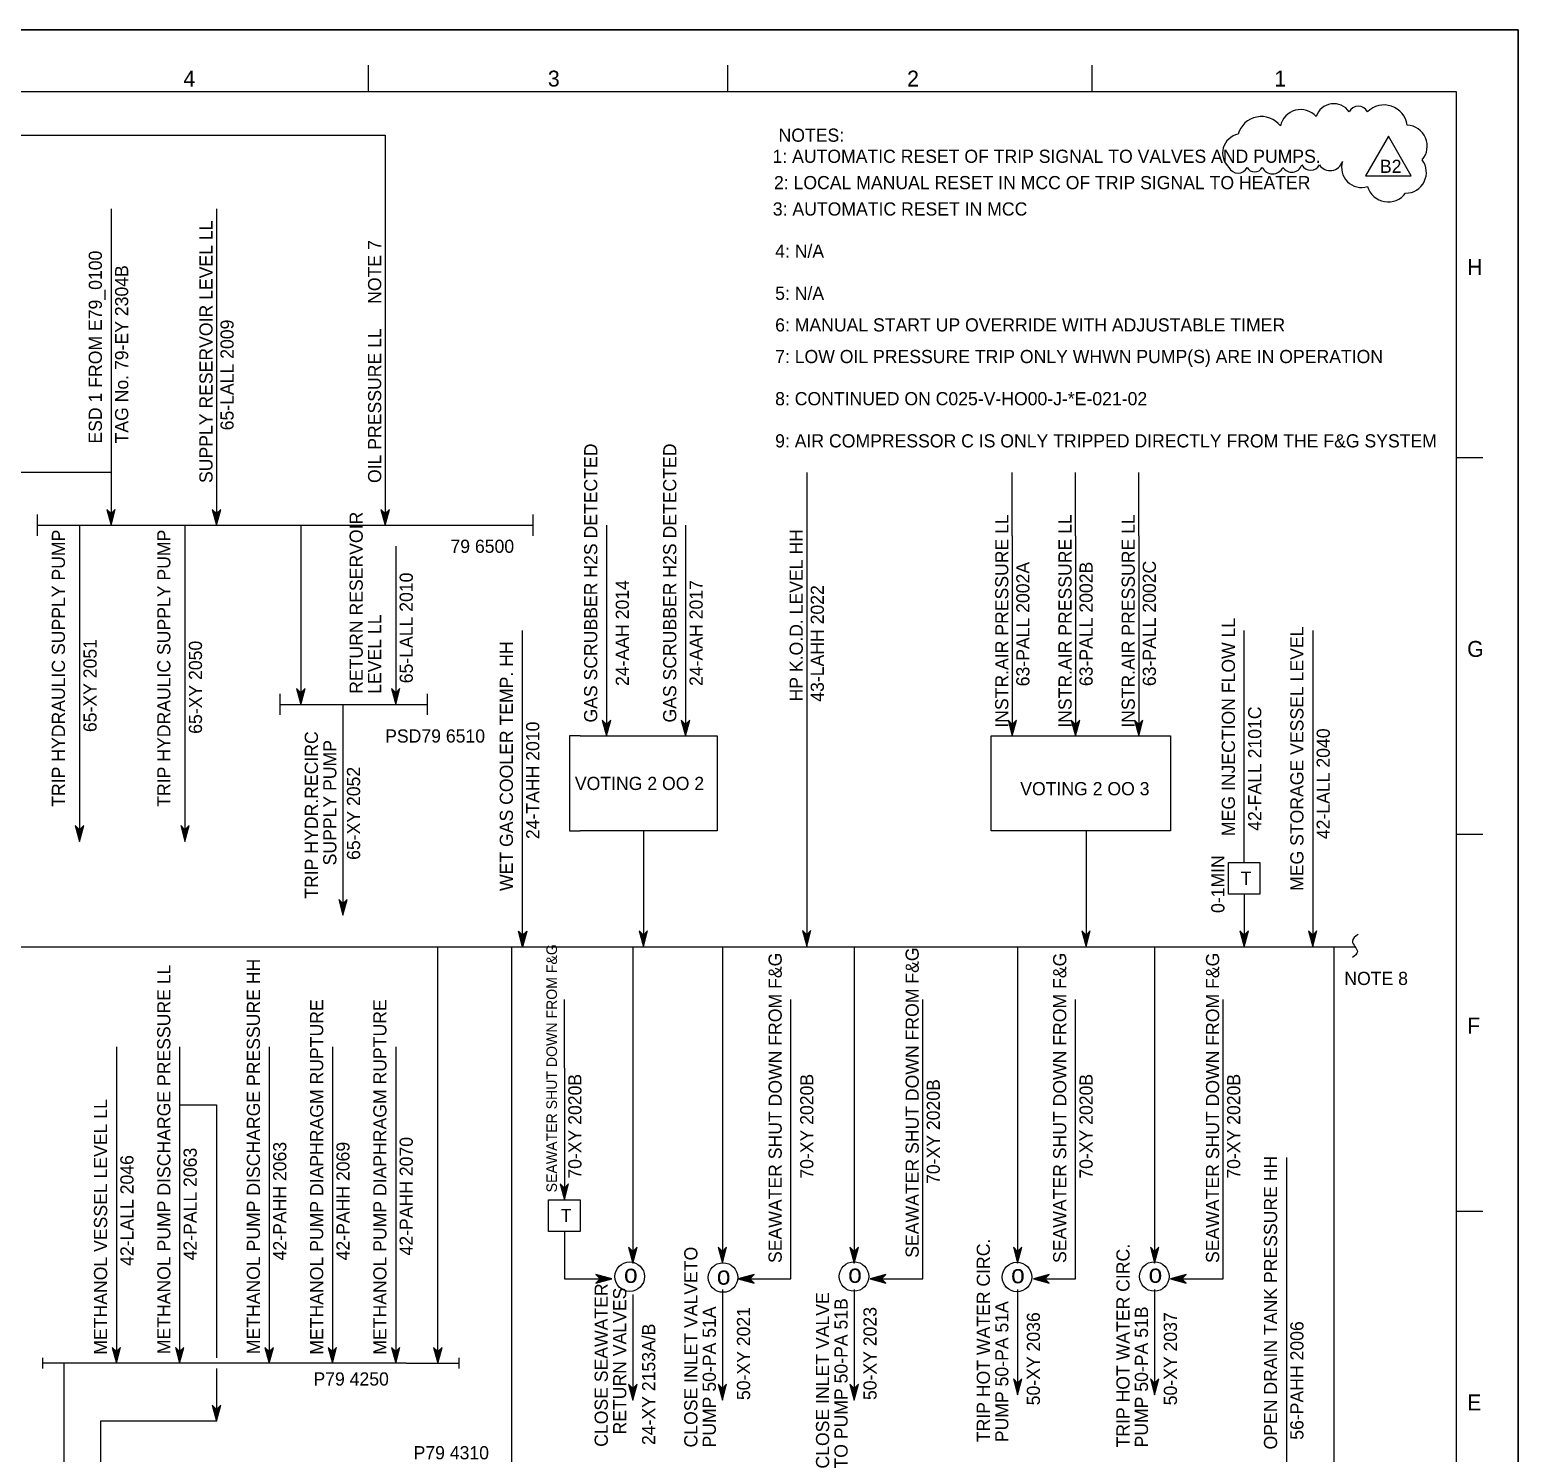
# Model space of a CAD drawing. Extents: x 0 to 841, y 0 to 594.
# Drawn here: x 558.6 to 841, y 323.9 to 594 of the extents above; entities that cross this region are included whole.
import ezdxf

# ---------------------------------------------------------------- set-up
doc = ezdxf.new("R2010")
doc.units = 0
for name, color, linetype in [('01-LIN-025-A', 7, 'Continuous'), ('09-LIN-050-B', 7, 'Continuous'), ('12-LIN-100-A', 7, 'Continuous'), ('34-TXT-018', 7, 'Continuous'), ('50-REV-035-TRNG', 7, 'Continuous'), ('51-REV-035-CLD', 7, 'Continuous')]:
    doc.layers.add(name, color=color, linetype=linetype)

msp = doc.modelspace()

# ---------------------------------------------------------------- linework, layer by layer
at = {"layer": '01-LIN-025-A'}
for p, q in [((622.78, 587.26), (622.78, 582.23)), ((690.94, 587.26), (690.94, 582.23)), ((760.1, 587.26), (760.1, 582.23)), ((829.26, 582.23), (10.33, 582.23)), ((829.26, 112.01), (829.26, 582.23)), ((834.27, 512.76), (829.26, 512.76)), ((834.27, 441.28), (829.26, 441.28)), ((834.27, 369.8), (829.26, 369.8))]:
    msp.add_line(p, q, dxfattribs=at)
msp.add_spline([(810.63, 422.36), (809.53, 421.06), (810.47, 419.06), (809.53, 417.95)], degree=3, dxfattribs=at)
at = {"layer": '09-LIN-050-B'}
msp.add_lwpolyline([(0, 0), (841, 0), (841, 594), (0, 594)], close=True, dxfattribs=at)
at = {"layer": '12-LIN-100-A'}
for p, q in [((392, 574), (626, 574)), ((626, 574), (626, 560)), ((574, 560), (574, 500)), ((594, 560), (594, 500)), ((626, 560), (626, 500)), ((574, 510), (534, 510)), ((706, 510), (706, 420)), ((745, 498), (745, 510)), ((757, 498), (757, 510)), ((769, 498), (769, 510)), ((560, 502), (560, 498)), ((560, 500), (654, 500)), ((568, 500), (568, 440)), ((588, 500), (588, 440)), ((610, 500), (610, 466)), ((654, 502), (654, 498)), ((668, 500), (668, 460)), ((683, 500), (683, 460)), ((745, 498), (745, 460)), ((757, 498), (757, 460)), ((769, 498), (769, 460)), ((628, 496), (628, 466)), ((652, 480), (652, 420)), ((789, 436), (789, 480)), ((802, 480), (802, 420)), ((606, 468), (606, 464)), ((634, 468), (634, 464)), ((606, 466), (634, 466)), ((618, 466), (618, 426)), ((663, 460), (661, 460)), ((661, 460), (661, 442)), ((663, 460), (689, 460)), ((689, 460), (689, 442)), ((741, 460), (775, 460)), ((741, 442), (741, 460)), ((775, 460), (775, 442)), ((661, 442), (663, 442)), ((689, 442), (663, 442)), ((675, 442), (675, 420)), ((775, 442), (741, 442)), ((759, 442), (759, 420)), ((786, 436), (792, 436)), ((786, 430), (786, 436)), ((786, 436), (792, 436)), ((786, 430), (786, 436)), ((792, 436), (792, 430)), ((792, 436), (792, 430)), ((792, 430), (786, 430)), ((792, 430), (786, 430)), ((789, 430), (789, 420)), ((60, 420), (698, 420)), ((636, 341), (636, 420)), ((650, 420), (650, 320)), ((673, 420), (673, 360)), ((690, 420), (690, 360)), ((698, 420), (810, 420)), ((715, 420), (715, 360)), ((746, 420), (746, 360)), ((772, 420), (772, 360)), ((806, 420), (806, 320)), ((660, 397), (660, 410)), ((703, 357), (703, 410)), ((728, 357), (728, 410)), ((757, 409), (757, 410)), ((785, 357), (785, 410)), ((757, 357), (757, 409)), ((575, 401), (575, 341)), ((587, 401), (587, 341)), ((604, 401), (604, 341)), ((616, 401), (616, 341)), ((628, 401), (628, 341)), ((660, 397), (660, 372)), ((660, 396), (660, 396)), ((587, 390), (594, 390)), ((594, 390), (594, 342)), ((797, 380), (797, 320)), ((657, 372), (663, 372)), ((657, 366), (657, 372)), ((657, 372), (663, 372)), ((657, 366), (657, 372)), ((663, 372), (663, 366)), ((663, 372), (663, 366)), ((663, 366), (657, 366)), ((663, 366), (657, 366)), ((660, 366), (660, 358)), ((660, 358), (660, 357)), ((660, 357), (669, 357)), ((669, 357), (669, 357)), ((693, 357), (703, 357)), ((718, 357), (728, 357)), ((749, 357), (757, 357)), ((775, 357), (785, 357)), ((673, 354), (673, 334)), ((690, 355), (690, 334)), ((715, 355), (715, 334)), ((746, 355), (746, 335)), ((772, 355), (772, 335)), ((561, 342), (561, 340)), ((640, 342), (640, 340)), ((630, 341), (561, 341)), ((565, 341), (565, 280)), ((594, 340), (594, 330)), ((630, 341), (640, 341)), ((594, 330), (572, 330)), ((572, 330), (572, 313))]:
    msp.add_line(p, q, dxfattribs=at)
msp.add_lwpolyline([(0, 594), (841, 594), (841, 0), (0, 0)], close=True, dxfattribs=at)
for centre in [(672.41, 357.42), (690.11, 357.24), (714.96, 357.44), (745.88, 357.34), (771.96, 357.44)]:
    msp.add_circle(centre, 2.8, dxfattribs=at)
at = {"layer": '34-TXT-018'}
for p, q in [((574, 502.2), (573.2, 503)), ((573.2, 503), (574, 500)), ((574, 500), (574.8, 503)), ((574.8, 503), (574, 502.2)), ((594, 502.2), (593.2, 503)), ((593.2, 503), (594, 500)), ((594, 500), (594.8, 503)), ((594.8, 503), (594, 502.2)), ((626, 502.2), (625.2, 503)), ((625.2, 503), (626, 500)), ((626, 500), (626.8, 503)), ((626.8, 503), (626, 502.2)), ((574, 502), (573.4, 502.6)), ((573.4, 502.6), (574, 500.4)), ((574, 501.8), (573.6, 502.2)), ((573.6, 502.2), (574, 500.8)), ((574, 501.6), (573.8, 501.8)), ((573.8, 501.8), (574, 501.2)), ((574, 500.4), (574.6, 502.6)), ((574.6, 502.6), (574, 502)), ((574, 500.8), (574.4, 502.2)), ((574.4, 502.2), (574, 501.8)), ((574, 501.2), (574.2, 501.8)), ((574.2, 501.8), (574, 501.6)), ((594, 502), (593.4, 502.6)), ((593.4, 502.6), (594, 500.4)), ((594, 501.8), (593.6, 502.2)), ((593.6, 502.2), (594, 500.8)), ((594, 501.6), (593.8, 501.8)), ((593.8, 501.8), (594, 501.2)), ((594, 500.4), (594.6, 502.6)), ((594.6, 502.6), (594, 502)), ((594, 500.8), (594.4, 502.2)), ((594.4, 502.2), (594, 501.8)), ((594, 501.2), (594.2, 501.8)), ((594.2, 501.8), (594, 501.6)), ((626, 502), (625.4, 502.6)), ((625.4, 502.6), (626, 500.4)), ((626, 501.8), (625.6, 502.2)), ((625.6, 502.2), (626, 500.8)), ((626, 501.6), (625.8, 501.8)), ((625.8, 501.8), (626, 501.2)), ((626, 500.4), (626.6, 502.6)), ((626.6, 502.6), (626, 502)), ((626, 500.8), (626.4, 502.2)), ((626.4, 502.2), (626, 501.8)), ((626, 501.2), (626.2, 501.8)), ((626.2, 501.8), (626, 501.6)), ((610, 468.2), (609.2, 469)), ((609.2, 469), (610, 466)), ((610, 466), (610.8, 469)), ((610.8, 469), (610, 468.2)), ((628, 468.2), (627.2, 469)), ((627.2, 469), (628, 466)), ((628, 466), (628.8, 469)), ((628.8, 469), (628, 468.2)), ((610, 468), (609.4, 468.6)), ((609.4, 468.6), (610, 466.4)), ((610, 467.8), (609.6, 468.2)), ((609.6, 468.2), (610, 466.8)), ((610, 467.6), (609.8, 467.8)), ((609.8, 467.8), (610, 467.2)), ((610, 466.4), (610.6, 468.6)), ((610.6, 468.6), (610, 468)), ((610, 466.8), (610.4, 468.2)), ((610.4, 468.2), (610, 467.8)), ((610, 467.2), (610.2, 467.8)), ((610.2, 467.8), (610, 467.6)), ((628, 468), (627.4, 468.6)), ((627.4, 468.6), (628, 466.4)), ((628, 467.8), (627.6, 468.2)), ((627.6, 468.2), (628, 466.8)), ((628, 467.6), (627.8, 467.8)), ((627.8, 467.8), (628, 467.2)), ((628, 466.4), (628.6, 468.6)), ((628.6, 468.6), (628, 468)), ((628, 466.8), (628.4, 468.2)), ((628.4, 468.2), (628, 467.8)), ((628, 467.2), (628.2, 467.8)), ((628.2, 467.8), (628, 467.6)), ((668, 462.2), (667.2, 463)), ((667.2, 463), (668, 460)), ((668, 462), (667.4, 462.6)), ((667.4, 462.6), (668, 460.4)), ((668, 461.8), (667.6, 462.2)), ((667.6, 462.2), (668, 460.8)), ((668, 461.6), (667.8, 461.8)), ((667.8, 461.8), (668, 461.2)), ((668, 460), (668.8, 463)), ((668.8, 463), (668, 462.2)), ((668, 460.4), (668.6, 462.6)), ((668.6, 462.6), (668, 462)), ((668, 460.8), (668.4, 462.2)), ((668.4, 462.2), (668, 461.8)), ((668, 461.2), (668.2, 461.8)), ((668.2, 461.8), (668, 461.6)), ((683, 462.2), (682.2, 463)), ((682.2, 463), (683, 460)), ((683, 462), (682.4, 462.6)), ((682.4, 462.6), (683, 460.4)), ((683, 461.8), (682.6, 462.2)), ((682.6, 462.2), (683, 460.8)), ((683, 461.6), (682.8, 461.8)), ((682.8, 461.8), (683, 461.2)), ((683, 460), (683.8, 463)), ((683.8, 463), (683, 462.2)), ((683, 460.4), (683.6, 462.6)), ((683.6, 462.6), (683, 462)), ((683, 460.8), (683.4, 462.2)), ((683.4, 462.2), (683, 461.8)), ((683, 461.2), (683.2, 461.8)), ((683.2, 461.8), (683, 461.6)), ((745, 462.2), (744.2, 463)), ((744.2, 463), (745, 460)), ((745, 462), (744.4, 462.6)), ((744.4, 462.6), (745, 460.4)), ((745, 461.8), (744.6, 462.2)), ((744.6, 462.2), (745, 460.8)), ((745, 461.6), (744.8, 461.8)), ((744.8, 461.8), (745, 461.2)), ((745, 460), (745.8, 463)), ((745.8, 463), (745, 462.2)), ((745, 460.4), (745.6, 462.6)), ((745.6, 462.6), (745, 462)), ((745, 460.8), (745.4, 462.2)), ((745.4, 462.2), (745, 461.8)), ((745, 461.2), (745.2, 461.8)), ((745.2, 461.8), (745, 461.6)), ((757, 462.2), (756.2, 463)), ((756.2, 463), (757, 460)), ((757, 462), (756.4, 462.6)), ((756.4, 462.6), (757, 460.4)), ((757, 461.8), (756.6, 462.2)), ((756.6, 462.2), (757, 460.8)), ((757, 461.6), (756.8, 461.8)), ((756.8, 461.8), (757, 461.2)), ((757, 460), (757.8, 463)), ((757.8, 463), (757, 462.2)), ((757, 460.4), (757.6, 462.6)), ((757.6, 462.6), (757, 462)), ((757, 460.8), (757.4, 462.2)), ((757.4, 462.2), (757, 461.8)), ((757, 461.2), (757.2, 461.8)), ((757.2, 461.8), (757, 461.6)), ((769, 462.2), (768.2, 463)), ((768.2, 463), (769, 460)), ((769, 462), (768.4, 462.6)), ((768.4, 462.6), (769, 460.4)), ((769, 461.8), (768.6, 462.2)), ((768.6, 462.2), (769, 460.8)), ((769, 461.6), (768.8, 461.8)), ((768.8, 461.8), (769, 461.2)), ((769, 460), (769.8, 463)), ((769.8, 463), (769, 462.2)), ((769, 460.4), (769.6, 462.6)), ((769.6, 462.6), (769, 462)), ((769, 460.8), (769.4, 462.2)), ((769.4, 462.2), (769, 461.8)), ((769, 461.2), (769.2, 461.8)), ((769.2, 461.8), (769, 461.6)), ((568, 442.2), (567.2, 443)), ((567.2, 443), (568, 440)), ((568, 442), (567.4, 442.6)), ((567.4, 442.6), (568, 440.4)), ((568, 441.8), (567.6, 442.2)), ((567.6, 442.2), (568, 440.8)), ((568, 441.6), (567.8, 441.8)), ((567.8, 441.8), (568, 441.2)), ((568, 440), (568.8, 443)), ((568.8, 443), (568, 442.2)), ((568, 440.4), (568.6, 442.6)), ((568.6, 442.6), (568, 442)), ((568, 440.8), (568.4, 442.2)), ((568.4, 442.2), (568, 441.8)), ((568, 441.2), (568.2, 441.8)), ((568.2, 441.8), (568, 441.6)), ((588, 442.2), (587.2, 443)), ((587.2, 443), (588, 440)), ((588, 442), (587.4, 442.6)), ((587.4, 442.6), (588, 440.4)), ((588, 441.8), (587.6, 442.2)), ((587.6, 442.2), (588, 440.8)), ((588, 441.6), (587.8, 441.8)), ((587.8, 441.8), (588, 441.2)), ((588, 440), (588.8, 443)), ((588.8, 443), (588, 442.2)), ((588, 440.4), (588.6, 442.6)), ((588.6, 442.6), (588, 442)), ((588, 440.8), (588.4, 442.2)), ((588.4, 442.2), (588, 441.8)), ((588, 441.2), (588.2, 441.8)), ((588.2, 441.8), (588, 441.6)), ((618, 428.2), (617.2, 429)), ((617.2, 429), (618, 426)), ((618, 428), (617.4, 428.6)), ((617.4, 428.6), (618, 426.4)), ((618, 427.8), (617.6, 428.2)), ((617.6, 428.2), (618, 426.8)), ((618, 427.6), (617.8, 427.8)), ((617.8, 427.8), (618, 427.2)), ((618, 426), (618.8, 429)), ((618.8, 429), (618, 428.2)), ((618, 426.4), (618.6, 428.6)), ((618.6, 428.6), (618, 428)), ((618, 426.8), (618.4, 428.2)), ((618.4, 428.2), (618, 427.8)), ((618, 427.2), (618.2, 427.8)), ((618.2, 427.8), (618, 427.6)), ((652.09, 419.99), (651.29, 422.99)), ((651.29, 422.99), (652.09, 422.19)), ((652.09, 420.39), (651.49, 422.59)), ((651.49, 422.59), (652.09, 421.99)), ((652.09, 420.79), (651.69, 422.19)), ((651.69, 422.19), (652.09, 421.79)), ((652.09, 421.19), (651.89, 421.79)), ((651.89, 421.79), (652.09, 421.59)), ((652.09, 422.19), (652.89, 422.99)), ((652.89, 422.99), (652.09, 419.99)), ((652.09, 421.99), (652.69, 422.59)), ((652.69, 422.59), (652.09, 420.39)), ((652.09, 421.79), (652.49, 422.19)), ((652.49, 422.19), (652.09, 420.79)), ((652.09, 421.59), (652.29, 421.79)), ((652.29, 421.79), (652.09, 421.19)), ((675, 422.2), (674.2, 423)), ((674.2, 423), (675, 420)), ((675, 422), (674.4, 422.6)), ((674.4, 422.6), (675, 420.4)), ((675, 421.8), (674.6, 422.2)), ((674.6, 422.2), (675, 420.8)), ((675, 421.6), (674.8, 421.8)), ((674.8, 421.8), (675, 421.2)), ((675, 420), (675.8, 423)), ((675.8, 423), (675, 422.2)), ((675, 420.4), (675.6, 422.6)), ((675.6, 422.6), (675, 422)), ((675, 420.8), (675.4, 422.2)), ((675.4, 422.2), (675, 421.8)), ((675, 421.2), (675.2, 421.8)), ((675.2, 421.8), (675, 421.6)), ((706, 422.3), (705.2, 423.1)), ((705.2, 423.1), (706, 420.1)), ((706, 422.1), (705.4, 422.7)), ((705.4, 422.7), (706, 420.5)), ((706, 421.9), (705.6, 422.3)), ((705.6, 422.3), (706, 420.9)), ((706, 421.7), (705.8, 421.9)), ((705.8, 421.9), (706, 421.3)), ((706, 420.1), (706.8, 423.1)), ((706.8, 423.1), (706, 422.3)), ((706, 420.5), (706.6, 422.7)), ((706.6, 422.7), (706, 422.1)), ((706, 420.9), (706.4, 422.3)), ((706.4, 422.3), (706, 421.9)), ((706, 421.3), (706.2, 421.9)), ((706.2, 421.9), (706, 421.7)), ((759, 422.2), (758.2, 423)), ((758.2, 423), (759, 420)), ((759, 422), (758.4, 422.6)), ((758.4, 422.6), (759, 420.4)), ((759, 421.8), (758.6, 422.2)), ((758.6, 422.2), (759, 420.8)), ((759, 421.6), (758.8, 421.8)), ((758.8, 421.8), (759, 421.2)), ((759, 420), (759.8, 423)), ((759.8, 423), (759, 422.2)), ((759, 420.4), (759.6, 422.6)), ((759.6, 422.6), (759, 422)), ((759, 420.8), (759.4, 422.2)), ((759.4, 422.2), (759, 421.8)), ((759, 421.2), (759.2, 421.8)), ((759.2, 421.8), (759, 421.6)), ((789, 422.2), (788.2, 423)), ((788.2, 423), (789, 420)), ((789, 422), (788.4, 422.6)), ((788.4, 422.6), (789, 420.4)), ((789, 421.8), (788.6, 422.2)), ((788.6, 422.2), (789, 420.8)), ((789, 421.6), (788.8, 421.8)), ((788.8, 421.8), (789, 421.2)), ((789, 420), (789.8, 423)), ((789.8, 423), (789, 422.2)), ((789, 420.4), (789.6, 422.6)), ((789.6, 422.6), (789, 422)), ((789, 420.8), (789.4, 422.2)), ((789.4, 422.2), (789, 421.8)), ((789, 421.2), (789.2, 421.8)), ((789.2, 421.8), (789, 421.6)), ((802, 422.2), (801.2, 423)), ((801.2, 423), (802, 420)), ((802, 422), (801.4, 422.6)), ((801.4, 422.6), (802, 420.4)), ((802, 421.8), (801.6, 422.2)), ((801.6, 422.2), (802, 420.8)), ((802, 421.6), (801.8, 421.8)), ((801.8, 421.8), (802, 421.2)), ((802, 420), (802.8, 423)), ((802.8, 423), (802, 422.2)), ((802, 420.4), (802.6, 422.6)), ((802.6, 422.6), (802, 422)), ((802, 420.8), (802.4, 422.2)), ((802.4, 422.2), (802, 421.8)), ((802, 421.2), (802.2, 421.8)), ((802.2, 421.8), (802, 421.6)), ((660, 374.2), (659.2, 375)), ((659.2, 375), (660, 372)), ((660, 374), (659.4, 374.6)), ((659.4, 374.6), (660, 372.4)), ((660, 373.8), (659.6, 374.2)), ((659.6, 374.2), (660, 372.8)), ((660, 373.6), (659.8, 373.8)), ((659.8, 373.8), (660, 373.2)), ((660, 372), (660.8, 375)), ((660.8, 375), (660, 374.2)), ((660, 372.4), (660.6, 374.6)), ((660.6, 374.6), (660, 374)), ((660, 372.8), (660.4, 374.2)), ((660.4, 374.2), (660, 373.8)), ((660, 373.2), (660.2, 373.8)), ((660.2, 373.8), (660, 373.6)), ((673, 362.2), (672.2, 363)), ((672.2, 363), (673, 360)), ((673, 362), (672.4, 362.6)), ((672.4, 362.6), (673, 360.4)), ((673, 361.8), (672.6, 362.2)), ((672.6, 362.2), (673, 360.8)), ((673, 361.6), (672.8, 361.8)), ((672.8, 361.8), (673, 361.2)), ((673, 360), (673.8, 363)), ((673.8, 363), (673, 362.2)), ((673, 360.4), (673.6, 362.6)), ((673.6, 362.6), (673, 362)), ((673, 360.8), (673.4, 362.2)), ((673.4, 362.2), (673, 361.8)), ((673, 361.2), (673.2, 361.8)), ((673.2, 361.8), (673, 361.6)), ((690, 362.2), (689.2, 363)), ((689.2, 363), (690, 360)), ((690, 362), (689.4, 362.6)), ((689.4, 362.6), (690, 360.4)), ((690, 361.8), (689.6, 362.2)), ((689.6, 362.2), (690, 360.8)), ((690, 361.6), (689.8, 361.8)), ((689.8, 361.8), (690, 361.2)), ((690, 360), (690.8, 363)), ((690.8, 363), (690, 362.2)), ((690, 360.4), (690.6, 362.6)), ((690.6, 362.6), (690, 362)), ((690, 360.8), (690.4, 362.2)), ((690.4, 362.2), (690, 361.8)), ((690, 361.2), (690.2, 361.8)), ((690.2, 361.8), (690, 361.6)), ((715, 362.2), (714.2, 363)), ((714.2, 363), (715, 360)), ((715, 362), (714.4, 362.6)), ((714.4, 362.6), (715, 360.4)), ((715, 361.8), (714.6, 362.2)), ((714.6, 362.2), (715, 360.8)), ((715, 361.6), (714.8, 361.8)), ((714.8, 361.8), (715, 361.2)), ((715, 360), (715.8, 363)), ((715.8, 363), (715, 362.2)), ((715, 360.4), (715.6, 362.6)), ((715.6, 362.6), (715, 362)), ((715, 360.8), (715.4, 362.2)), ((715.4, 362.2), (715, 361.8)), ((715, 361.2), (715.2, 361.8)), ((715.2, 361.8), (715, 361.6)), ((746, 362.2), (745.2, 363)), ((745.2, 363), (746, 360)), ((746, 362), (745.4, 362.6)), ((745.4, 362.6), (746, 360.4)), ((746, 361.8), (745.6, 362.2)), ((745.6, 362.2), (746, 360.8)), ((746, 361.6), (745.8, 361.8)), ((745.8, 361.8), (746, 361.2)), ((746, 360), (746.8, 363)), ((746.8, 363), (746, 362.2)), ((746, 360.4), (746.6, 362.6)), ((746.6, 362.6), (746, 362)), ((746, 360.8), (746.4, 362.2)), ((746.4, 362.2), (746, 361.8)), ((746, 361.2), (746.2, 361.8)), ((746.2, 361.8), (746, 361.6)), ((772, 362.2), (771.2, 363)), ((771.2, 363), (772, 360)), ((772, 362), (771.4, 362.6)), ((771.4, 362.6), (772, 360.4)), ((772, 361.8), (771.6, 362.2)), ((771.6, 362.2), (772, 360.8)), ((772, 361.6), (771.8, 361.8)), ((771.8, 361.8), (772, 361.2)), ((772, 360), (772.8, 363)), ((772.8, 363), (772, 362.2)), ((772, 360.4), (772.6, 362.6)), ((772.6, 362.6), (772, 362)), ((772, 360.8), (772.4, 362.2)), ((772.4, 362.2), (772, 361.8)), ((772, 361.2), (772.2, 361.8)), ((772.2, 361.8), (772, 361.6)), ((669, 357), (666, 357.8)), ((666, 357.8), (666.8, 357)), ((666.8, 357), (666, 356.2)), ((666, 356.2), (669, 357)), ((668.6, 357), (666.4, 357.6)), ((666.4, 357.6), (667, 357)), ((667, 357), (666.4, 356.4)), ((666.4, 356.4), (668.6, 357)), ((668.2, 357), (666.8, 357.4)), ((666.8, 357.4), (667.2, 357)), ((667.2, 357), (666.8, 356.6)), ((666.8, 356.6), (668.2, 357)), ((667.8, 357), (667.2, 357.2)), ((667.2, 357.2), (667.4, 357)), ((667.4, 357), (667.2, 356.8)), ((667.2, 356.8), (667.8, 357)), ((696, 357.8), (693, 357)), ((693, 357), (696, 356.2)), ((695.6, 357.6), (693.4, 357)), ((693.4, 357), (695.6, 356.4)), ((695.2, 357.4), (693.8, 357)), ((693.8, 357), (695.2, 356.6)), ((694.8, 357.2), (694.2, 357)), ((694.2, 357), (694.8, 356.8)), ((694.6, 357), (694.8, 357.2)), ((694.8, 356.8), (694.6, 357)), ((694.8, 357), (695.2, 357.4)), ((695.2, 356.6), (694.8, 357)), ((695, 357), (695.6, 357.6)), ((695.6, 356.4), (695, 357)), ((695.2, 357), (696, 357.8)), ((696, 356.2), (695.2, 357)), ((721, 357.8), (718, 357)), ((718, 357), (721, 356.2)), ((720.6, 357.6), (718.4, 357)), ((718.4, 357), (720.6, 356.4)), ((720.2, 357.4), (718.8, 357)), ((718.8, 357), (720.2, 356.6)), ((719.8, 357.2), (719.2, 357)), ((719.2, 357), (719.8, 356.8)), ((719.6, 357), (719.8, 357.2)), ((719.8, 356.8), (719.6, 357)), ((719.8, 357), (720.2, 357.4)), ((720.2, 356.6), (719.8, 357)), ((720, 357), (720.6, 357.6)), ((720.6, 356.4), (720, 357)), ((720.2, 357), (721, 357.8)), ((721, 356.2), (720.2, 357)), ((752, 357.8), (749, 357)), ((749, 357), (752, 356.2)), ((751.6, 357.6), (749.4, 357)), ((749.4, 357), (751.6, 356.4)), ((751.2, 357.4), (749.8, 357)), ((749.8, 357), (751.2, 356.6)), ((750.8, 357.2), (750.2, 357)), ((750.2, 357), (750.8, 356.8)), ((750.6, 357), (750.8, 357.2)), ((750.8, 356.8), (750.6, 357)), ((750.8, 357), (751.2, 357.4)), ((751.2, 356.6), (750.8, 357)), ((751, 357), (751.6, 357.6)), ((751.6, 356.4), (751, 357)), ((751.2, 357), (752, 357.8)), ((752, 356.2), (751.2, 357)), ((778, 357.8), (775, 357)), ((775, 357), (778, 356.2)), ((777.6, 357.6), (775.4, 357)), ((775.4, 357), (777.6, 356.4)), ((777.2, 357.4), (775.8, 357)), ((775.8, 357), (777.2, 356.6)), ((776.8, 357.2), (776.2, 357)), ((776.2, 357), (776.8, 356.8)), ((776.6, 357), (776.8, 357.2)), ((776.8, 356.8), (776.6, 357)), ((776.8, 357), (777.2, 357.4)), ((777.2, 356.6), (776.8, 357)), ((777, 357), (777.6, 357.6)), ((777.6, 356.4), (777, 357)), ((777.2, 357), (778, 357.8)), ((778, 356.2), (777.2, 357)), ((575, 343.2), (574.2, 344)), ((574.2, 344), (575, 341)), ((575, 343), (574.4, 343.6)), ((574.4, 343.6), (575, 341.4)), ((575, 342.8), (574.6, 343.2)), ((574.6, 343.2), (575, 341.8)), ((575, 342.6), (574.8, 342.8)), ((574.8, 342.8), (575, 342.2)), ((575, 341), (575.8, 344)), ((575.8, 344), (575, 343.2)), ((575, 341.4), (575.6, 343.6)), ((575.6, 343.6), (575, 343)), ((575, 341.8), (575.4, 343.2)), ((575.4, 343.2), (575, 342.8)), ((575, 342.2), (575.2, 342.8)), ((575.2, 342.8), (575, 342.6)), ((587, 343.2), (586.2, 344)), ((586.2, 344), (587, 341)), ((587, 343), (586.4, 343.6)), ((586.4, 343.6), (587, 341.4)), ((587, 342.8), (586.6, 343.2)), ((586.6, 343.2), (587, 341.8)), ((587, 342.6), (586.8, 342.8)), ((586.8, 342.8), (587, 342.2)), ((587, 341), (587.8, 344)), ((587.8, 344), (587, 343.2)), ((587, 341.4), (587.6, 343.6)), ((587.6, 343.6), (587, 343)), ((587, 341.8), (587.4, 343.2)), ((587.4, 343.2), (587, 342.8)), ((587, 342.2), (587.2, 342.8)), ((587.2, 342.8), (587, 342.6)), ((604, 343.2), (603.2, 344)), ((603.2, 344), (604, 341)), ((604, 343), (603.4, 343.6)), ((603.4, 343.6), (604, 341.4)), ((604, 342.8), (603.6, 343.2)), ((603.6, 343.2), (604, 341.8)), ((604, 342.6), (603.8, 342.8)), ((603.8, 342.8), (604, 342.2)), ((604, 341), (604.8, 344)), ((604.8, 344), (604, 343.2)), ((604, 341.4), (604.6, 343.6)), ((604.6, 343.6), (604, 343)), ((604, 341.8), (604.4, 343.2)), ((604.4, 343.2), (604, 342.8)), ((604, 342.2), (604.2, 342.8)), ((604.2, 342.8), (604, 342.6)), ((616, 343.2), (615.2, 344)), ((615.2, 344), (616, 341)), ((616, 343), (615.4, 343.6)), ((615.4, 343.6), (616, 341.4)), ((616, 342.8), (615.6, 343.2)), ((615.6, 343.2), (616, 341.8)), ((616, 342.6), (615.8, 342.8)), ((615.8, 342.8), (616, 342.2)), ((616, 341), (616.8, 344)), ((616.8, 344), (616, 343.2)), ((616, 341.4), (616.6, 343.6)), ((616.6, 343.6), (616, 343)), ((616, 341.8), (616.4, 343.2)), ((616.4, 343.2), (616, 342.8)), ((616, 342.2), (616.2, 342.8)), ((616.2, 342.8), (616, 342.6)), ((628, 343.2), (627.2, 344)), ((627.2, 344), (628, 341)), ((628, 343), (627.4, 343.6)), ((627.4, 343.6), (628, 341.4)), ((628, 342.8), (627.6, 343.2)), ((627.6, 343.2), (628, 341.8)), ((628, 342.6), (627.8, 342.8)), ((627.8, 342.8), (628, 342.2)), ((628, 341), (628.8, 344)), ((628.8, 344), (628, 343.2)), ((628, 341.4), (628.6, 343.6)), ((628.6, 343.6), (628, 343)), ((628, 341.8), (628.4, 343.2)), ((628.4, 343.2), (628, 342.8)), ((628, 342.2), (628.2, 342.8)), ((628.2, 342.8), (628, 342.6)), ((636, 343.2), (635.2, 344)), ((635.2, 344), (636, 341)), ((636, 343), (635.4, 343.6)), ((635.4, 343.6), (636, 341.4)), ((636, 342.8), (635.6, 343.2)), ((635.6, 343.2), (636, 341.8)), ((636, 342.6), (635.8, 342.8)), ((635.8, 342.8), (636, 342.2)), ((636, 341), (636.8, 344)), ((636.8, 344), (636, 343.2)), ((636, 341.4), (636.6, 343.6)), ((636.6, 343.6), (636, 343)), ((636, 341.8), (636.4, 343.2)), ((636.4, 343.2), (636, 342.8)), ((636, 342.2), (636.2, 342.8)), ((636.2, 342.8), (636, 342.6)), ((673, 336.2), (672.2, 337)), ((672.2, 337), (673, 334)), ((673, 336), (672.4, 336.6)), ((672.4, 336.6), (673, 334.4)), ((673, 335.8), (672.6, 336.2)), ((672.6, 336.2), (673, 334.8)), ((673, 334), (673.8, 337)), ((673.8, 337), (673, 336.2)), ((673, 334.4), (673.6, 336.6)), ((673.6, 336.6), (673, 336)), ((673, 334.8), (673.4, 336.2)), ((673.4, 336.2), (673, 335.8)), ((690, 336.2), (689.2, 337)), ((689.2, 337), (690, 334)), ((690, 336), (689.4, 336.6)), ((689.4, 336.6), (690, 334.4)), ((690, 335.8), (689.6, 336.2)), ((689.6, 336.2), (690, 334.8)), ((690, 334), (690.8, 337)), ((690.8, 337), (690, 336.2)), ((690, 334.4), (690.6, 336.6)), ((690.6, 336.6), (690, 336)), ((690, 334.8), (690.4, 336.2)), ((690.4, 336.2), (690, 335.8)), ((715, 336.2), (714.2, 337)), ((714.2, 337), (715, 334)), ((715, 336), (714.4, 336.6)), ((714.4, 336.6), (715, 334.4)), ((715, 335.8), (714.6, 336.2)), ((714.6, 336.2), (715, 334.8)), ((715, 334), (715.8, 337)), ((715.8, 337), (715, 336.2)), ((715, 334.4), (715.6, 336.6)), ((715.6, 336.6), (715, 336)), ((715, 334.8), (715.4, 336.2)), ((715.4, 336.2), (715, 335.8)), ((746, 337.2), (745.2, 338)), ((745.2, 338), (746, 335)), ((746, 337), (745.4, 337.6)), ((745.4, 337.6), (746, 335.4)), ((746, 336.8), (745.6, 337.2)), ((745.6, 337.2), (746, 335.8)), ((746, 336.6), (745.8, 336.8)), ((745.8, 336.8), (746, 336.2)), ((746, 335), (746.8, 338)), ((746.8, 338), (746, 337.2)), ((746, 335.4), (746.6, 337.6)), ((746.6, 337.6), (746, 337)), ((746, 335.8), (746.4, 337.2)), ((746.4, 337.2), (746, 336.8)), ((746, 336.2), (746.2, 336.8)), ((746.2, 336.8), (746, 336.6)), ((772, 337.2), (771.2, 338)), ((771.2, 338), (772, 335)), ((772, 337), (771.4, 337.6)), ((771.4, 337.6), (772, 335.4)), ((772, 336.8), (771.6, 337.2)), ((771.6, 337.2), (772, 335.8)), ((772, 336.6), (771.8, 336.8)), ((771.8, 336.8), (772, 336.2)), ((772, 335), (772.8, 338)), ((772.8, 338), (772, 337.2)), ((772, 335.4), (772.6, 337.6)), ((772.6, 337.6), (772, 337)), ((772, 335.8), (772.4, 337.2)), ((772.4, 337.2), (772, 336.8)), ((772, 336.2), (772.2, 336.8)), ((772.2, 336.8), (772, 336.6)), ((673, 335.6), (672.8, 335.8)), ((672.8, 335.8), (673, 335.2)), ((673, 335.2), (673.2, 335.8)), ((673.2, 335.8), (673, 335.6)), ((690, 335.6), (689.8, 335.8)), ((689.8, 335.8), (690, 335.2)), ((690, 335.2), (690.2, 335.8)), ((690.2, 335.8), (690, 335.6)), ((715, 335.6), (714.8, 335.8)), ((714.8, 335.8), (715, 335.2)), ((715, 335.2), (715.2, 335.8)), ((715.2, 335.8), (715, 335.6)), ((594, 332.2), (593.2, 333)), ((593.2, 333), (594, 330)), ((594, 332), (593.4, 332.6)), ((593.4, 332.6), (594, 330.4)), ((594, 331.8), (593.6, 332.2)), ((593.6, 332.2), (594, 330.8)), ((594, 331.6), (593.8, 331.8)), ((593.8, 331.8), (594, 331.2)), ((594, 330), (594.8, 333)), ((594.8, 333), (594, 332.2)), ((594, 330.4), (594.6, 332.6)), ((594.6, 332.6), (594, 332)), ((594, 330.8), (594.4, 332.2)), ((594.4, 332.2), (594, 331.8)), ((594, 331.2), (594.2, 331.8)), ((594.2, 331.8), (594, 331.6))]:
    msp.add_line(p, q, dxfattribs=at)
at = {"layer": '50-REV-035-TRNG'}
msp.add_lwpolyline([(816.38, 573.79), (812.05, 566.29), (820.71, 566.29)], close=True, dxfattribs=at)
at = {"layer": '51-REV-035-CLD'}
for centre, radius, start, end in [((806.01, 576.4), 3.56, 34.8269, 161.5777), ((810.66, 577.56), 1.94, 26.6246, 153.3754), ((815.54, 575.28), 4.45, 8.1838, 134.9347), ((792.25, 572.96), 4.57, 37.722, 164.4728), ((799.7, 574.94), 3.91, 41.2737, 168.0246), ((788.56, 570.6), 3.65, 101.2533, 228.0042), ((819.71, 571.9), 4.02, 319.8161, 86.567), ((787.85, 568.75), 1.94, 206.6246, 333.3754), ((790.99, 568.6), 1.58, 206.6246, 333.3754), ((794.38, 568.87), 2.2, 206.6246, 333.3754), ((798.03, 569.03), 2.04, 214.0585, 340.8093), ((801.62, 569.19), 1.85, 206.6246, 333.3754), ((805.31, 569.78), 2.49, 214.7574, 341.5083), ((811.22, 567.81), 3.73, 161.6148, 288.3657), ((819.63, 566.94), 3.94, 270.0673, 36.8182), ((816.33, 565.45), 4.11, 196.7555, 323.5064)]:
    msp.add_arc(centre, radius, start, end, dxfattribs=at)

# ---------------------------------------------------------------- texts
at = {"layer": '01-LIN-025-A'}
for s, p in [('4', (587.72, 583.23)), ('3', (656.88, 583.23)), ('2', (725.04, 583.23)), ('1', (794.71, 583.23)), ('H', (831.31, 547.49)), ('G', (831.31, 475.01)), ('F', (831.31, 403.53)), ('E', (831.31, 332.04))]:
    msp.add_text(s, height=3.02, dxfattribs=at).set_placement(p)
at = {"layer": '12-LIN-100-A'}
for s, height, p in [('NOTES:', 2.5, (700.65, 572.75)), ('1: AUTOMATIC RESET OF TRIP SIGNAL TO VALVES AND PUMPS.', 2.5, (699.5, 568.75)), ('2: LOCAL MANUAL RESET IN MCC OF TRIP SIGNAL TO HEATER', 2.5, (699.78, 563.75)), ('3: AUTOMATIC RESET IN MCC', 2.5, (699.56, 558.75)), ('4: N/A', 2.5, (700, 550.75)), ('5: N/A', 2.5, (700, 542.75)), ('6: MANUAL START UP OVERRIDE WITH ADJUSTABLE TIMER', 2.5, (700, 536.75)), ('7: LOW OIL PRESSURE TRIP ONLY WHWN PUMP(S) ARE IN OPERATION', 2.5, (700, 530.75)), ('8: CONTINUED ON C025-V-HO00-J-*E-021-02', 2.5, (700, 522.75)), ('9: AIR COMPRESSOR C IS ONLY TRIPPED DIRECTLY FROM THE F&G SYSTEM', 2.5, (700, 514.75)), ('79 6500', 2.5, (638.39, 494.75)), ('PSD79 6510', 2.5, (626, 458.75)), ('VOTING 2 OO 2', 2.5, (662, 449.75)), ('VOTING 2 OO 3', 2.5, (746.51, 448.75)), ('T', 2.5, (788.33, 431.75)), ('T', 2.5, (788.33, 431.75)), ('NOTE 8', 2.5, (808, 412.75)), ('T', 2.5, (659.33, 367.75)), ('T', 2.5, (659.33, 367.75)), ('o', 3.5, (671.31, 356.23)), ('o', 3.5, (713.85, 356.25)), ('o', 3.5, (744.77, 356.16)), ('o', 3.5, (770.85, 356.25)), ('o', 3.5, (688.93, 355.89)), ('P79 4250', 2.5, (612.39, 336.75)), ('P79 4310', 2.5, (631.39, 322.75))]:
    msp.add_text(s, height=height, dxfattribs=at).set_placement(p)
for s, height, p in [('SUPPLY RESERVOIR LEVEL LL', 2.5, (593.25, 508)), ('OIL PRESSURE LL     NOTE 7', 2.5, (625.25, 508)), ('ESD 1 FROM E79_0100', 2.5, (572.25, 515.48)), ('TAG No. 79-EY 2304B', 2.5, (577.25, 515.51)), ('65-LALL 2009', 2.5, (597.25, 518)), ('GAS SCRUBBER H2S DETECTED', 2.5, (666.25, 462.55)), ('GAS SCRUBBER H2S DETECTED', 2.5, (681.25, 462.55)), ('RETURN RESERVOIR ', 2.5, (621.75, 468)), ('INSTR.AIR PRESSURE LL', 2.5, (744.25, 461.57)), ('INSTR.AIR PRESSURE LL', 2.5, (756.25, 461.57)), ('INSTR.AIR PRESSURE LL', 2.5, (768.25, 461.57)), ('TRIP HYDRAULIC SUPPLY PUMP', 2.5, (565.25, 446.57)), ('TRIP HYDRAULIC SUPPLY PUMP', 2.5, (585.25, 446.57)), ('HP K.O.D. LEVEL HH', 2.5, (705.25, 466.55)), ('63-PALL 2002A', 2.5, (748.25, 469.43)), ('63-PALL 2002B', 2.5, (760.25, 469.46)), ('63-PALL 2002C', 2.5, (772.25, 469.46)), ('65-LALL 2010', 2.5, (631.25, 470)), ('24-AAH 2014', 2.5, (672.25, 469.5)), ('24-AAH 2017', 2.5, (686.25, 469.5)), ('43-LAHH 2022', 2.5, (709.25, 466.5)), ('LEVEL LL', 2.5, (625.25, 468)), ('MEG INJECTION FLOW LL', 2.5, (787.25, 441)), ('MEG STORAGE VESSEL LEVEL', 2.5, (800.25, 430.6)), ('65-XY 2051', 2.5, (571.25, 460.74)), ('65-XY 2050', 2.5, (591.25, 460.41)), ('WET GAS COOLER TEMP. HH', 2.5, (650.25, 430.59)), ('42-FALL 2101C', 2.5, (792.25, 442)), ('TRIP HYDR.RECIRC ', 2.5, (613.25, 429.13)), ('24-TAHH 2010', 2.5, (655.25, 440.43)), ('42-LALL 2040', 2.5, (805.25, 440.43)), ('SUPPLY PUMP', 2.5, (616.75, 435.45)), ('65-XY 2052', 2.5, (621.25, 436.49)), ('0-1MIN', 2.5, (785.25, 426.41)), ('SEAWATER SHUT DOWN FROM F&G', 2, (658.6, 373.4)), ('SEAWATER SHUT DOWN FROM F&G', 2.5, (701.25, 360)), ('SEAWATER SHUT DOWN FROM F&G', 2.5, (727.25, 361)), ('SEAWATER SHUT DOWN FROM F&G', 2.5, (755.25, 360)), ('SEAWATER SHUT DOWN FROM F&G', 2.5, (784.25, 360)), ('METHANOL PUMP DISCHARGE PRESSURE LL', 2.5, (585.25, 342.69)), ('METHANOL PUMP DISCHARGE PRESSURE HH', 2.5, (602.25, 342.69)), ('METHANOL PUMP DIAPHRAGM RUPTURE', 2.5, (614.25, 342.61)), ('METHANOL PUMP DIAPHRAGM RUPTURE', 2.5, (626.25, 342.61)), ('70-XY 2020B', 2.5, (663.25, 376)), ('70-XY 2020B', 2.5, (707.25, 376)), ('70-XY 2020B', 2.5, (760.25, 376)), ('70-XY 2020B', 2.5, (788.25, 376)), ('70-XY 2020B', 2.5, (731.25, 375)), ('METHANOL VESSEL LEVEL LL', 2.5, (573.25, 342.6)), ('42-PALL 2063', 2.5, (590.25, 360.5)), ('42-PAHH 2063', 2.5, (607.25, 360.5)), ('42-PAHH 2069', 2.5, (619.25, 360.5)), ('42-PAHH 2070', 2.5, (631.25, 361.43)), ('42-LALL 2046', 2.5, (578.25, 359.46)), ('OPEN DRAIN TANK PRESSURE HH', 2.5, (795.25, 324.62)), ('CLOSE INLET VALVETO ', 2.5, (685.25, 325)), ('TRIP HOT WATER CIRC. ', 2.5, (740.75, 326)), ('TRIP HOT WATER CIRC. ', 2.5, (767.25, 325)), ('CLOSE SEAWATER ', 2.5, (668.25, 325.12)), ('RETURN VALVES', 2.5, (671.75, 327.46)), ('CLOSE INLET VALVE ', 2.5, (710.25, 321)), ('TO PUMP 50-PA 51B', 2.5, (713.75, 321)), ('PUMP 50-PA 51A', 2.5, (688.75, 325)), ('50-XY 2021', 2.5, (695.25, 334)), ('50-XY 2023', 2.5, (719.25, 334)), ('PUMP 50-PA 51A', 2.5, (744.25, 326)), ('50-XY 2036', 2.5, (750.25, 333)), ('PUMP 50-PA 51B', 2.5, (770.75, 325)), ('50-XY 2037', 2.5, (776.25, 333)), ('24-XY 2153A/B', 2.5, (677.25, 325.46)), ('56-PAHH 2006', 2.5, (800.25, 326.46))]:
    msp.add_text(s, height=height, rotation=90, dxfattribs=at).set_placement(p)
at = {"layer": '50-REV-035-TRNG'}
msp.add_text('B2', height=2.5, dxfattribs=at).set_placement((814.76, 566.84))

doc.saveas('drawing.dxf')
